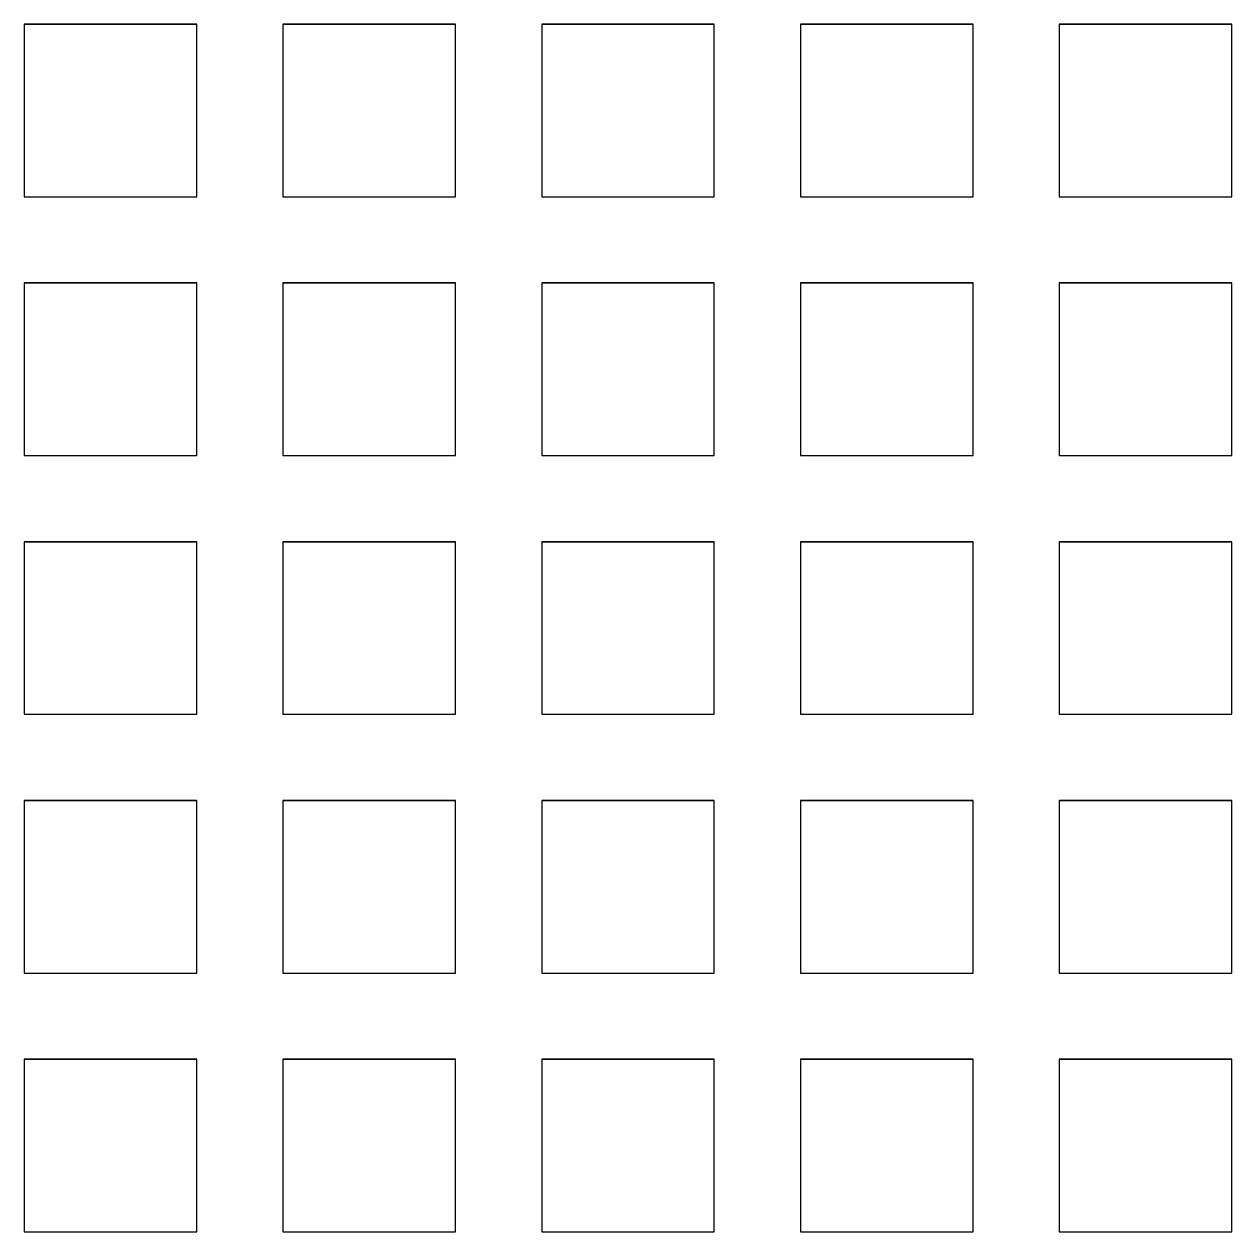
# Model space of a CAD drawing. Extents: x 0 to 70, y 0 to 70.
import ezdxf

# ---------------------------------------------------------------- set-up
doc = ezdxf.new("R2010")
doc.units = 0
doc.layers.get('0').update_dxf_attribs({"linetype": 'CONTINUOUS'})

msp = doc.modelspace()

# ---------------------------------------------------------------- linework, layer by layer
for p, q in [((10, 70), (0, 70)), ((0, 70), (0, 60)), ((0, 70), (10, 70)), ((10, 60), (10, 70)), ((25, 70), (15, 70)), ((15, 70), (15, 60)), ((15, 70), (25, 70)), ((25, 60), (25, 70)), ((40, 70), (30, 70)), ((30, 70), (30, 60)), ((30, 70), (40, 70)), ((40, 60), (40, 70)), ((55, 70), (45, 70)), ((45, 70), (45, 60)), ((45, 70), (55, 70)), ((55, 60), (55, 70)), ((70, 70), (60, 70)), ((60, 70), (60, 60)), ((60, 70), (70, 70)), ((70, 60), (70, 70)), ((0, 60), (10, 60)), ((15, 60), (25, 60)), ((30, 60), (40, 60)), ((45, 60), (55, 60)), ((60, 60), (70, 60)), ((10, 55), (0, 55)), ((0, 55), (0, 45)), ((0, 55), (10, 55)), ((10, 45), (10, 55)), ((25, 55), (15, 55)), ((15, 55), (15, 45)), ((15, 55), (25, 55)), ((25, 45), (25, 55)), ((40, 55), (30, 55)), ((30, 55), (30, 45)), ((30, 55), (40, 55)), ((40, 45), (40, 55)), ((55, 55), (45, 55)), ((45, 55), (45, 45)), ((45, 55), (55, 55)), ((55, 45), (55, 55)), ((70, 55), (60, 55)), ((60, 55), (60, 45)), ((60, 55), (70, 55)), ((70, 45), (70, 55)), ((0, 45), (10, 45)), ((15, 45), (25, 45)), ((30, 45), (40, 45)), ((45, 45), (55, 45)), ((60, 45), (70, 45)), ((10, 40), (0, 40)), ((0, 40), (0, 30)), ((0, 40), (10, 40)), ((10, 30), (10, 40)), ((25, 40), (15, 40)), ((15, 40), (15, 30)), ((15, 40), (25, 40)), ((25, 30), (25, 40)), ((40, 40), (30, 40)), ((30, 40), (30, 30)), ((30, 40), (40, 40)), ((40, 30), (40, 40)), ((55, 40), (45, 40)), ((45, 40), (45, 30)), ((45, 40), (55, 40)), ((55, 30), (55, 40)), ((70, 40), (60, 40)), ((60, 40), (60, 30)), ((60, 40), (70, 40)), ((70, 30), (70, 40)), ((0, 30), (10, 30)), ((15, 30), (25, 30)), ((30, 30), (40, 30)), ((45, 30), (55, 30)), ((60, 30), (70, 30)), ((10, 25), (0, 25)), ((0, 25), (0, 15)), ((0, 25), (10, 25)), ((10, 15), (10, 25)), ((25, 25), (15, 25)), ((15, 25), (15, 15)), ((15, 25), (25, 25)), ((25, 15), (25, 25)), ((40, 25), (30, 25)), ((30, 25), (30, 15)), ((30, 25), (40, 25)), ((40, 15), (40, 25)), ((55, 25), (45, 25)), ((45, 25), (45, 15)), ((45, 25), (55, 25)), ((55, 15), (55, 25)), ((70, 25), (60, 25)), ((60, 25), (60, 15)), ((60, 25), (70, 25)), ((70, 15), (70, 25)), ((0, 15), (10, 15)), ((15, 15), (25, 15)), ((30, 15), (40, 15)), ((45, 15), (55, 15)), ((60, 15), (70, 15)), ((10, 10), (0, 10)), ((0, 10), (0, 0)), ((0, 10), (10, 10)), ((10, 0), (10, 10)), ((25, 10), (15, 10)), ((15, 10), (15, 0)), ((15, 10), (25, 10)), ((25, 0), (25, 10)), ((40, 10), (30, 10)), ((30, 10), (30, 0)), ((30, 10), (40, 10)), ((40, 0), (40, 10)), ((55, 10), (45, 10)), ((45, 10), (45, 0)), ((45, 10), (55, 10)), ((55, 0), (55, 10)), ((70, 10), (60, 10)), ((60, 10), (60, 0)), ((60, 10), (70, 10)), ((70, 0), (70, 10)), ((0, 0), (10, 0)), ((15, 0), (25, 0)), ((30, 0), (40, 0)), ((45, 0), (55, 0)), ((60, 0), (70, 0))]:
    msp.add_line(p, q)

doc.saveas('drawing.dxf')
